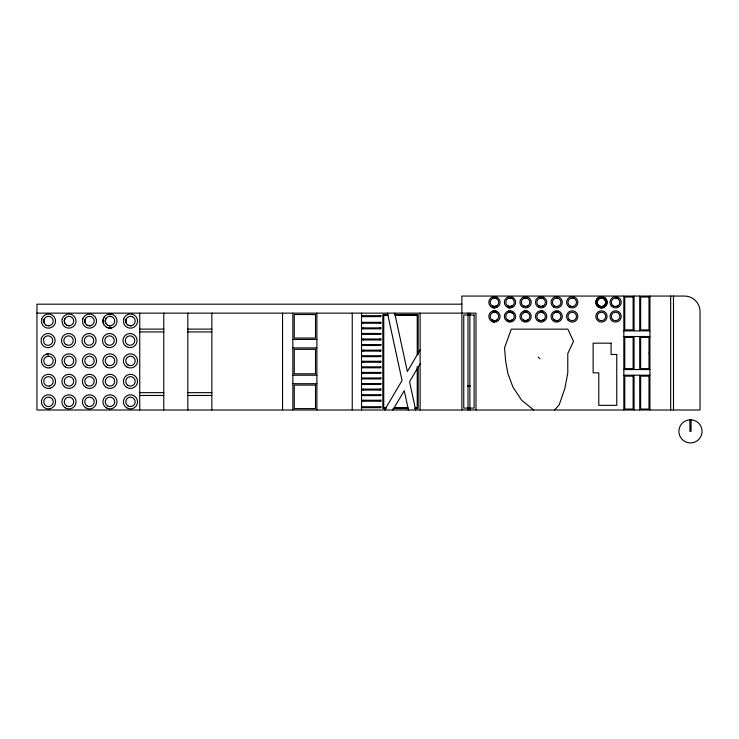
<?xml version="1.0" encoding="UTF-8"?>
<svg xmlns="http://www.w3.org/2000/svg" width="739" height="739" viewBox="0 0 739 739"><rect width="100%" height="100%" fill="white"/><g stroke="black" fill="none" stroke-linecap="round" stroke-linejoin="round"><path stroke-width="1.11" d="M649.923 409.997L649.932 296.062M508.912 320.55L508.866 320.735A4.443 4.443 0 0 0 512.238 320.292L510.012 320.698L507.887 320.126M526.676 298.196L524.422 298.011L526.676 298.196L525.577 298.048M524.478 320.55L524.422 320.735A4.443 4.443 0 0 0 527.794 320.292L525.577 320.689L523.452 320.126A4.249 4.249 0 0 1 523.452 312.763L525.577 312.191M526.722 312.154L524.478 312.338M573.325 298.196L572.235 298.048M44.469 318.583L43.767 320.92L44.322 323.303M64.967 318.583L64.265 320.92L64.82 323.303M85.465 318.583L84.754 320.92L85.318 323.303M103.885 317.345L102.832 320.855L103.663 324.412M105.871 318.583L105.169 320.92L105.732 323.303M126.452 318.583L125.75 320.92L126.304 323.303M496.599 298.621L496.691 298.454A4.443 4.443 0 0 0 493.319 298.011L496.599 298.621L495.573 298.196M384.64 409.997L402.053 380.511L387.476 313.142M420.112 349.926L407.355 371.541L394.709 313.142M392.852 409.997L404.261 390.682L408.436 409.997M420.112 363.837L409.554 381.721L415.669 409.997M554.629 409.997L559.229 404.76L564.827 388.538L567.774 373.038L567.774 353.556L573.501 341.39L567.885 329.16L511.296 329.16L504.506 347.921L505.679 361.297L507.915 373.62L512.949 387.088L521.669 400.233L533.669 409.997M543.248 320.126L544.126 319.451L541.124 320.698L538.99 320.126M496.59 305.983L494.474 306.556L496.691 306.149A4.443 4.443 0 0 1 493.319 306.593L492.34 305.983A4.249 4.249 0 0 1 492.34 298.621L493.366 298.196M542.223 306.408L543.248 305.983L541.124 306.556M527.701 320.126L525.577 320.689M525.752 306.574L523.452 305.983A4.249 4.249 0 0 1 523.443 298.621L524.478 298.196M507.887 305.983L510.012 306.556L512.238 306.149A4.443 4.443 0 0 1 508.866 306.593L510.196 306.574M511.12 306.408L512.136 305.983M527.701 305.983L525.577 306.556M512.136 320.126L510.021 320.689M554.555 312.754L555.571 312.338A4.249 4.249 0 0 1 560.781 317.539A4.249 4.249 0 0 1 553.668 319.451A4.249 4.249 0 0 1 555.571 312.338M617.721 305.983L615.772 306.574M524.117 296.838L527.036 296.838A5.653 5.653 0 0 1 529.909 305.937A5.653 5.653 0 0 1 520.45 304.69A5.653 5.653 0 0 1 525.577 296.644L527.036 296.838M508.552 310.98L511.471 310.98A5.653 5.653 0 0 1 510.012 322.093L508.552 321.908A5.653 5.653 0 0 1 508.552 310.98L510.012 310.786M512.136 312.754L510.012 311.997L508.912 312.338A4.249 4.249 0 0 1 514.122 317.539A4.249 4.249 0 0 1 507 319.451A4.249 4.249 0 0 1 508.912 312.338L511.111 312.338L513.023 313.438M493.005 296.838L495.924 296.838A5.653 5.653 0 0 1 498.797 305.937A5.653 5.653 0 0 1 489.338 304.69A5.653 5.653 0 0 1 494.465 296.644M508.552 296.838A5.653 5.653 0 0 1 515.471 303.766A5.653 5.653 0 0 1 506.012 306.306A5.653 5.653 0 0 1 508.552 296.838L511.471 296.838M510.012 298.048L508.866 298.011A4.443 4.443 0 0 1 512.238 298.454L510.021 298.048L511.111 298.196M539.655 296.838A5.653 5.653 0 0 1 546.583 303.766A5.653 5.653 0 0 1 537.124 306.306A5.653 5.653 0 0 1 539.655 296.838L542.583 296.838M540.024 298.196L543.248 298.621M493.005 310.98L495.924 310.98M494.465 312.191L493.319 312.154A4.443 4.443 0 0 1 496.691 312.597L494.474 312.191L495.564 312.338M508.912 312.338L510.012 312.191M557.779 306.408L556.855 306.574M524.108 310.98A5.653 5.653 0 0 1 531.036 317.909A5.653 5.653 0 0 1 521.577 320.44A5.653 5.653 0 0 1 524.108 310.98L527.036 310.98M573.325 306.408L572.411 306.574M541.124 310.786L539.655 310.98A5.653 5.653 0 0 0 541.124 322.102L542.583 321.908A5.653 5.653 0 0 0 541.124 310.786L542.583 310.98M541.124 312.191L540.015 312.338A4.258 4.258 0 0 0 538.103 319.451A4.258 4.258 0 0 0 545.225 317.539A4.258 4.258 0 0 0 540.015 312.329L542.269 312.154L541.124 312.191L543.248 312.754M556.679 312.191L555.58 312.338L557.779 312.338M601.454 306.556L602.599 306.593L601.638 306.574M108.365 314.186L111.94 314.297M108.901 316.468L110.129 316.338M48.349 325.797L49.578 325.677M68.847 325.797L70.076 325.677M89.336 325.797L90.564 325.677M109.751 325.797L110.979 325.677M130.332 325.797L131.56 325.677M109.677 328.134L111.515 327.95M46.871 354.018L48.709 353.833M47.407 356.3L48.635 356.17M49.578 385.952L48.349 386.091A4.73 4.73 0 0 1 44.266 379.236A4.73 4.73 0 0 1 52.21 378.433A4.73 4.73 0 0 1 49.578 385.97M461.866 304.182L36.95 304.182L36.95 409.997L700.036 409.997L700.036 311.646A15.574 15.574 0 0 0 684.462 296.062L461.866 296.062L461.866 409.997M36.95 313.142L476.008 313.142L476.008 409.997M387.781 314.528L382.82 314.528L382.82 408.519L386.238 408.519M394.534 314.528L418.172 314.528L418.172 354.646M387.984 315.461L383.744 315.461L383.744 407.586L386.063 407.586M395.217 315.461L417.239 315.461L417.239 354.794M139.745 329.114L163.781 329.114M187.817 329.114L211.853 329.114M623.836 330.85L649.932 330.85M139.745 331.94L163.781 331.94M187.817 331.94L211.853 331.94M623.836 336.504L649.932 336.504M292.856 339.441L316.892 339.441M292.856 347.921L316.892 347.921M623.836 369.555L649.932 369.555M292.856 375.218L316.892 375.218M623.836 375.218L649.932 375.218M292.856 383.698L316.892 383.698M467.556 385.998L470.318 385.998M139.745 392.658L163.781 392.658M187.817 392.658L211.853 392.658M139.745 395.485L163.781 395.485M187.817 395.485L211.853 395.485M394.275 407.586L407.919 407.586M415.152 407.586L417.239 407.586L417.239 366.562M393.083 408.519L408.122 408.519M414.745 408.519L418.172 408.519L418.172 367.126M538.158 357.011L539.932 358.729M556.679 298.048L557.779 298.196M540.015 306.408L538.99 305.983A4.249 4.249 0 0 0 545.382 302.306A4.249 4.249 0 0 0 538.999 298.621A4.249 4.249 0 0 0 538.999 305.983L541.308 306.574M508.552 307.766L510.012 307.96M494.64 306.574L492.34 305.983A4.249 4.249 0 0 0 498.714 302.306A4.249 4.249 0 0 0 492.34 298.621M493.005 307.766L494.465 307.96M493.005 321.908L494.465 322.093M130.618 316.338L131.838 316.541M110.046 316.338L111.256 316.541M108.615 325.594L109.834 325.797M107.94 327.839L109.76 328.134M554.546 320.126L553.668 319.451L556.679 320.883L557.779 320.55M542.223 320.55L541.124 320.698M639.715 369.555L639.706 336.504M639.715 375.218L639.734 409.997M691.057 419.826L691.057 431.364L689.893 431.364L689.893 419.826M673.497 296.062L673.497 409.997M670.67 296.062L670.67 409.997M639.706 296.062L639.706 330.85M634.053 296.062L634.053 330.85M634.053 336.504L634.053 369.555M634.053 375.218L634.053 409.997M623.836 296.062L623.836 409.997M469.865 313.142L469.865 409.997M468.009 313.142L468.009 409.997M420.112 313.142L420.112 409.997M379.957 315.692L379.957 316.615M379.957 322.324L379.957 323.248M379.957 327.885L379.957 328.818M379.957 333.455L379.957 334.379M379.957 339.025L379.957 339.949M379.957 350.157L379.957 351.08M379.957 361.288L379.957 362.212M379.957 372.419L379.957 373.352M379.957 383.559L379.957 384.483M379.957 389.12L379.957 390.053M379.957 394.691L379.957 395.614M379.957 400.252L379.957 401.185M363.376 315.692L363.376 316.615M363.376 322.324L363.376 323.248M363.376 327.885L363.376 328.818M363.376 333.455L363.376 334.379M363.376 339.025L363.376 339.949M363.376 350.157L363.376 351.08M363.376 361.288L363.376 362.212M363.376 372.419L363.376 373.352M363.376 383.559L363.376 384.483M363.376 389.12L363.376 390.053M363.376 394.691L363.376 395.614M363.376 400.252L363.376 401.185M361.519 313.142L361.519 409.997M352.244 313.142L352.244 409.997M316.892 313.142L316.892 409.997M292.856 313.142L292.856 409.997M282.557 313.142L282.557 409.997M211.853 313.142L211.853 409.997M187.817 313.142L187.817 409.997M163.781 313.142L163.781 409.997M139.745 313.142L139.745 409.997M523.443 305.983A4.249 4.249 0 0 0 529.826 302.306A4.249 4.249 0 0 0 523.443 298.621M523.452 320.126A4.249 4.249 0 0 0 529.826 316.44A4.249 4.249 0 0 0 523.452 312.763M648.999 376.142L648.999 409.073L640.667 409.073L640.648 376.142L648.999 376.142M649.008 353.03L649.008 368.632L640.648 368.632L640.639 337.437L649.008 337.437L649.008 353.03M41.726 319.026L41.615 322.684L42.262 324.412A7.067 7.067 0 0 0 48.275 328.134L50.113 327.95A7.067 7.067 0 0 0 54.233 316.948A7.067 7.067 0 0 0 42.483 317.354L41.726 319.026M41.292 338.536L41.172 342.194L41.827 343.921A7.067 7.067 0 0 0 47.841 347.644L49.679 347.459A7.067 7.067 0 0 0 53.799 336.457A7.067 7.067 0 0 0 42.049 336.855L41.292 338.536M43.527 339.21L43.887 342.813A4.73 4.73 0 0 0 47.915 345.307L49.144 345.187A4.73 4.73 0 0 0 51.896 337.815A4.73 4.73 0 0 0 44.035 338.083L43.527 339.21M62.224 319.026L61.919 320.855L62.76 324.412A7.067 7.067 0 0 0 68.773 328.134L70.611 327.95A7.067 7.067 0 0 0 74.731 316.948A7.067 7.067 0 0 0 62.981 317.354L62.224 319.026M82.713 319.026L82.602 322.684L83.258 324.412A7.067 7.067 0 0 0 89.271 328.134L91.1 327.95A7.067 7.067 0 0 0 95.22 316.948A7.067 7.067 0 0 0 83.479 317.354L82.713 319.026M123.709 319.026L123.598 322.684L124.244 324.412A7.067 7.067 0 0 0 130.258 328.134L132.096 327.95A7.067 7.067 0 0 0 132.521 314.306L130.692 314.001A7.067 7.067 0 0 0 124.466 317.354L123.709 319.026M493.366 320.55L493.319 320.735A4.443 4.443 0 0 0 496.691 320.292L494.474 320.698L492.34 320.126A4.249 4.249 0 0 1 492.34 312.763A4.249 4.249 0 0 1 498.714 316.44A4.249 4.249 0 0 1 492.34 320.126L493.366 320.55M602.599 298.011L602.553 298.196A4.249 4.249 0 0 1 604.705 305.041A4.249 4.249 0 0 1 597.592 304.099A4.249 4.249 0 0 1 601.454 298.048L602.599 298.011M49.578 365.491L48.349 365.629A4.73 4.73 0 0 1 44.266 358.775A4.73 4.73 0 0 1 52.21 357.972A4.73 4.73 0 0 1 49.578 365.509M50.113 367.773L48.275 367.967A7.067 7.067 0 0 1 42.178 357.722A7.067 7.067 0 0 1 54.049 356.531A7.067 7.067 0 0 1 50.113 367.782M50.113 388.224L48.275 388.428A7.067 7.067 0 0 1 42.178 378.183A7.067 7.067 0 0 1 54.049 376.992A7.067 7.067 0 0 1 50.113 388.243M49.578 406.45L48.349 406.579A4.73 4.73 0 0 1 44.266 399.716A4.73 4.73 0 0 1 52.21 398.921A4.73 4.73 0 0 1 49.578 406.45M50.113 408.732L48.275 408.916A7.067 7.067 0 0 1 42.178 398.663A7.067 7.067 0 0 1 54.049 397.471A7.067 7.067 0 0 1 50.113 408.732M690.475 419.789L688.97 419.881A11.575 11.575 0 0 0 680.711 437.58A11.575 11.575 0 0 0 700.239 437.58A11.575 11.575 0 0 0 691.99 419.881L690.475 419.789M633.129 296.995L624.769 296.995L624.769 329.917L633.129 329.917L633.129 296.995M649.008 296.995L640.639 296.995L640.639 329.917L649.008 329.917L649.008 296.995M315.507 314.528L294.251 314.528L294.251 338.046L315.507 338.046L315.507 314.528M474.115 315.026L463.75 315.026L463.75 408.113L474.115 408.113L474.115 315.026M380.881 315.692L362.452 315.692L362.452 316.615L380.881 316.615L380.881 315.692M380.881 322.324L362.452 322.324L362.452 323.248L380.881 323.248L380.881 322.324M380.881 327.885L362.452 327.885L362.452 328.818L380.881 328.818L380.881 327.885M380.881 333.455L362.452 333.455L362.452 334.379L380.881 334.379L380.881 333.455M633.129 337.437L624.769 337.437L624.769 368.632L633.129 368.632L633.129 337.437M380.881 339.025L362.452 339.025L362.452 339.949L380.881 339.949L380.881 339.025M611.098 343.164L593.131 343.164L593.131 372.862L598.784 372.862L598.784 405.332L616.751 405.332L616.751 354.48L611.098 354.48L611.098 343.164M380.881 344.586L362.452 344.586L362.452 345.519L380.881 345.519L380.881 344.586M315.507 349.316L294.251 349.316L294.251 373.823L315.507 373.823L315.507 349.316M380.881 350.157L362.452 350.157L362.452 351.08L380.881 351.08L380.881 350.157M380.881 355.718L362.452 355.718L362.452 356.651L380.881 356.651L380.881 355.718M380.881 361.288L362.452 361.288L362.452 362.212L380.881 362.212L380.881 361.288M380.881 366.858L362.452 366.858L362.452 367.782L380.881 367.782L380.881 366.858M380.881 372.419L362.452 372.419L362.452 373.352L380.881 373.352L380.881 372.419M633.129 376.142L624.769 376.142L624.769 409.073L633.129 409.073L633.129 376.142M380.881 377.989L362.452 377.989L362.452 378.913L380.881 378.913L380.881 377.989M380.881 383.559L362.452 383.559L362.452 384.483L380.881 384.483L380.881 383.559M315.507 385.093L294.251 385.093L294.251 408.602L315.507 408.602L315.507 385.093M380.881 389.12L362.452 389.12L362.452 390.053L380.881 390.053L380.881 389.12M380.881 394.691L362.452 394.691L362.452 395.614L380.881 395.614L380.881 394.691M380.881 400.252L362.452 400.252L362.452 401.185L380.881 401.185L380.881 400.252M380.881 406.746L362.452 406.746L362.452 407.679L380.881 407.679L380.881 406.746M616.696 298.196L615.596 298.048L617.721 298.621L616.696 298.196M602.553 298.196L601.454 298.048L602.553 298.196M542.214 298.196L541.124 297.863L542.223 298.196M558.139 310.98L556.679 310.786A5.653 5.653 0 0 0 555.22 321.908L556.679 322.093A5.653 5.653 0 0 0 558.139 310.98M491.638 321.336A5.653 5.653 0 0 0 500.118 316.44A5.653 5.653 0 0 0 491.638 311.544A5.653 5.653 0 0 0 491.638 321.336M612.585 319.451A4.249 4.249 0 0 0 619.698 317.539A4.249 4.249 0 0 0 614.497 312.338A4.249 4.249 0 0 0 612.585 319.451M66.501 325.095A4.73 4.73 0 0 0 73.715 321.216A4.73 4.73 0 0 0 66.75 316.902A4.73 4.73 0 0 0 66.501 325.095M86.99 364.927A4.73 4.73 0 0 0 94.213 361.048A4.73 4.73 0 0 0 87.248 356.734A4.73 4.73 0 0 0 86.99 364.927M85.761 387.375A7.067 7.067 0 0 0 96.55 381.583A7.067 7.067 0 0 0 86.14 375.135A7.067 7.067 0 0 0 85.761 387.375M570.111 305.983A4.249 4.249 0 0 0 576.485 302.306A4.249 4.249 0 0 0 570.111 298.621A4.249 4.249 0 0 0 570.111 305.983M66.501 385.379A4.73 4.73 0 0 0 73.715 381.509A4.73 4.73 0 0 0 66.75 377.195A4.73 4.73 0 0 0 66.501 385.379M127.551 344.596A4.73 4.73 0 0 0 134.766 340.725A4.73 4.73 0 0 0 127.801 336.411A4.73 4.73 0 0 0 127.551 344.596M107.488 325.095A4.73 4.73 0 0 0 114.711 321.216A4.73 4.73 0 0 0 107.746 316.902A4.73 4.73 0 0 0 107.488 325.095M127.986 364.927A4.73 4.73 0 0 0 135.2 361.048A4.73 4.73 0 0 0 128.235 356.734A4.73 4.73 0 0 0 127.986 364.927M554.555 305.983A4.249 4.249 0 0 0 560.929 302.306A4.249 4.249 0 0 0 554.555 298.621A4.249 4.249 0 0 0 554.555 305.983M507.896 305.983A4.249 4.249 0 0 0 514.27 302.306A4.249 4.249 0 0 0 507.896 298.621A4.249 4.249 0 0 0 507.896 305.983M46.003 325.095A4.73 4.73 0 0 0 53.217 321.216A4.73 4.73 0 0 0 46.252 316.902A4.73 4.73 0 0 0 46.003 325.095M66.501 364.927A4.73 4.73 0 0 0 73.715 361.048A4.73 4.73 0 0 0 66.75 356.734A4.73 4.73 0 0 0 66.501 364.927M599.329 305.983A4.249 4.249 0 0 0 605.712 302.306A4.249 4.249 0 0 0 599.329 298.621A4.249 4.249 0 0 0 599.329 305.983M107.053 344.596A4.73 4.73 0 0 0 114.268 340.725A4.73 4.73 0 0 0 107.303 336.411A4.73 4.73 0 0 0 107.053 344.596M107.488 385.379A4.73 4.73 0 0 0 114.711 381.509A4.73 4.73 0 0 0 107.746 377.195A4.73 4.73 0 0 0 107.488 385.379M65.263 366.913A7.067 7.067 0 0 0 76.052 361.122A7.067 7.067 0 0 0 65.642 354.674A7.067 7.067 0 0 0 65.263 366.913M85.761 366.913A7.067 7.067 0 0 0 96.55 361.122A7.067 7.067 0 0 0 86.14 354.674A7.067 7.067 0 0 0 85.761 366.913M107.488 405.868A4.73 4.73 0 0 0 114.711 401.998A4.73 4.73 0 0 0 107.746 397.684A4.73 4.73 0 0 0 107.488 405.868M66.067 344.596A4.73 4.73 0 0 0 73.281 340.725A4.73 4.73 0 0 0 66.316 336.411A4.73 4.73 0 0 0 66.067 344.596M127.986 385.379A4.73 4.73 0 0 0 135.2 381.509A4.73 4.73 0 0 0 128.235 377.195A4.73 4.73 0 0 0 127.986 385.379M569.399 307.202A5.653 5.653 0 0 0 577.88 302.306A5.653 5.653 0 0 0 569.399 297.401A5.653 5.653 0 0 0 569.399 307.202M107.488 364.927A4.73 4.73 0 0 0 114.711 361.048A4.73 4.73 0 0 0 107.746 356.734A4.73 4.73 0 0 0 107.488 364.927M127.986 325.095A4.73 4.73 0 0 0 135.2 321.216A4.73 4.73 0 0 0 128.235 316.902A4.73 4.73 0 0 0 127.986 325.095M66.501 405.868A4.73 4.73 0 0 0 73.715 401.998A4.73 4.73 0 0 0 66.75 397.684A4.73 4.73 0 0 0 66.501 405.868M106.259 327.081A7.067 7.067 0 0 0 117.048 321.289A7.067 7.067 0 0 0 106.638 314.842A7.067 7.067 0 0 0 106.259 327.081M613.472 305.983A4.249 4.249 0 0 0 619.845 302.306A4.249 4.249 0 0 0 613.472 298.621A4.249 4.249 0 0 0 613.472 305.983M598.627 307.202A5.653 5.653 0 0 0 607.116 302.306A5.653 5.653 0 0 0 598.627 297.401A5.653 5.653 0 0 0 598.627 307.202A5.653 5.653 0 0 0 607.107 302.306A5.653 5.653 0 0 0 598.627 297.401A5.653 5.653 0 0 0 598.627 307.202M106.259 387.375A7.067 7.067 0 0 0 117.048 381.583A7.067 7.067 0 0 0 106.638 375.135A7.067 7.067 0 0 0 106.259 387.375M611.596 306.297A5.653 5.653 0 0 0 621.056 303.766A5.653 5.653 0 0 0 614.137 296.838A5.653 5.653 0 0 0 611.596 306.297M598.442 319.451A4.249 4.249 0 0 0 605.564 317.539A4.249 4.249 0 0 0 600.354 312.338A4.249 4.249 0 0 0 598.442 319.451M105.816 346.582A7.067 7.067 0 0 0 116.605 340.799A7.067 7.067 0 0 0 106.204 334.351A7.067 7.067 0 0 0 105.816 346.582M106.259 366.913A7.067 7.067 0 0 0 117.048 361.122A7.067 7.067 0 0 0 106.638 354.674A7.067 7.067 0 0 0 106.259 366.913M65.263 387.375A7.067 7.067 0 0 0 76.052 381.583A7.067 7.067 0 0 0 65.642 375.135A7.067 7.067 0 0 0 65.263 387.375M86.555 344.596A4.73 4.73 0 0 0 93.779 340.725A4.73 4.73 0 0 0 86.814 336.411A4.73 4.73 0 0 0 86.555 344.596M126.757 387.375A7.067 7.067 0 0 0 137.546 381.583A7.067 7.067 0 0 0 127.136 375.135A7.067 7.067 0 0 0 126.757 387.375M86.99 325.095A4.73 4.73 0 0 0 94.213 321.216A4.73 4.73 0 0 0 87.248 316.902A4.73 4.73 0 0 0 86.99 325.095M126.757 366.913A7.067 7.067 0 0 0 137.546 361.122A7.067 7.067 0 0 0 127.136 354.674A7.067 7.067 0 0 0 126.757 366.913M127.986 405.868A4.73 4.73 0 0 0 135.2 401.998A4.73 4.73 0 0 0 128.235 397.684A4.73 4.73 0 0 0 127.986 405.868M86.99 385.379A4.73 4.73 0 0 0 94.213 381.509A4.73 4.73 0 0 0 87.248 377.195A4.73 4.73 0 0 0 86.99 385.379M106.259 407.863A7.067 7.067 0 0 0 117.048 402.071A7.067 7.067 0 0 0 106.638 395.624A7.067 7.067 0 0 0 106.259 407.863M553.853 307.202A5.653 5.653 0 0 0 562.333 302.306A5.653 5.653 0 0 0 553.853 297.401A5.653 5.653 0 0 0 553.853 307.202M85.327 346.582A7.067 7.067 0 0 0 96.107 340.799A7.067 7.067 0 0 0 85.706 334.351A7.067 7.067 0 0 0 85.327 346.582M597.454 320.44A5.653 5.653 0 0 0 606.913 317.909A5.653 5.653 0 0 0 599.994 310.98A5.653 5.653 0 0 0 597.454 320.44M569.224 319.451A4.249 4.249 0 0 0 576.337 317.539A4.249 4.249 0 0 0 571.127 312.338A4.249 4.249 0 0 0 569.224 319.451M126.314 346.582A7.067 7.067 0 0 0 137.103 340.799A7.067 7.067 0 0 0 126.702 334.351A7.067 7.067 0 0 0 126.314 346.582M64.829 346.582A7.067 7.067 0 0 0 75.618 340.799A7.067 7.067 0 0 0 65.217 334.351A7.067 7.067 0 0 0 64.829 346.582M86.99 405.868A4.73 4.73 0 0 0 94.213 401.998A4.73 4.73 0 0 0 87.248 397.684A4.73 4.73 0 0 0 86.99 405.868M126.757 407.863A7.067 7.067 0 0 0 137.546 402.071A7.067 7.067 0 0 0 127.136 395.624A7.067 7.067 0 0 0 126.757 407.863M85.761 407.863A7.067 7.067 0 0 0 96.55 402.071A7.067 7.067 0 0 0 86.14 395.624A7.067 7.067 0 0 0 85.761 407.863M65.263 407.863A7.067 7.067 0 0 0 76.052 402.071A7.067 7.067 0 0 0 65.642 395.624A7.067 7.067 0 0 0 65.263 407.863M568.226 320.44A5.653 5.653 0 0 0 577.695 317.909A5.653 5.653 0 0 0 570.767 310.98A5.653 5.653 0 0 0 568.226 320.44M611.596 320.44A5.653 5.653 0 0 0 621.056 317.909A5.653 5.653 0 0 0 614.127 310.98A5.653 5.653 0 0 0 611.596 320.44"/></g></svg>
